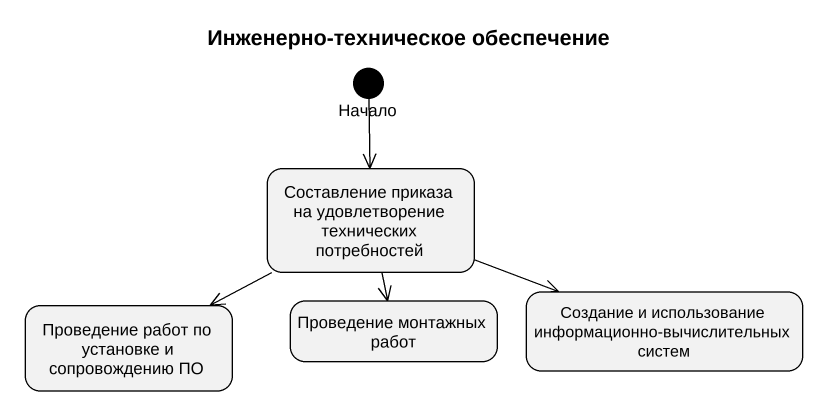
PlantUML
@startuml
title Инженерно-техническое обеспечение
hide empty description
state Начало <<start>>
state "Составление приказа на удовлетворение технических потребностей" as Составление_приказа_на
state "Проведение работ по установке и сопровождению ПО" as Проведение_работ_по
state "Проведение монтажных работ" as Проведение_монтажных_работ
state "Создание и использование информационно-вычислительных систем" as Создание_и_использование
Начало --> Составление_приказа_на
Составление_приказа_на -left-> Проведение_работ_по
Составление_приказа_на --> Проведение_монтажных_работ
Составление_приказа_на -right-> Создание_и_использование
@enduml
